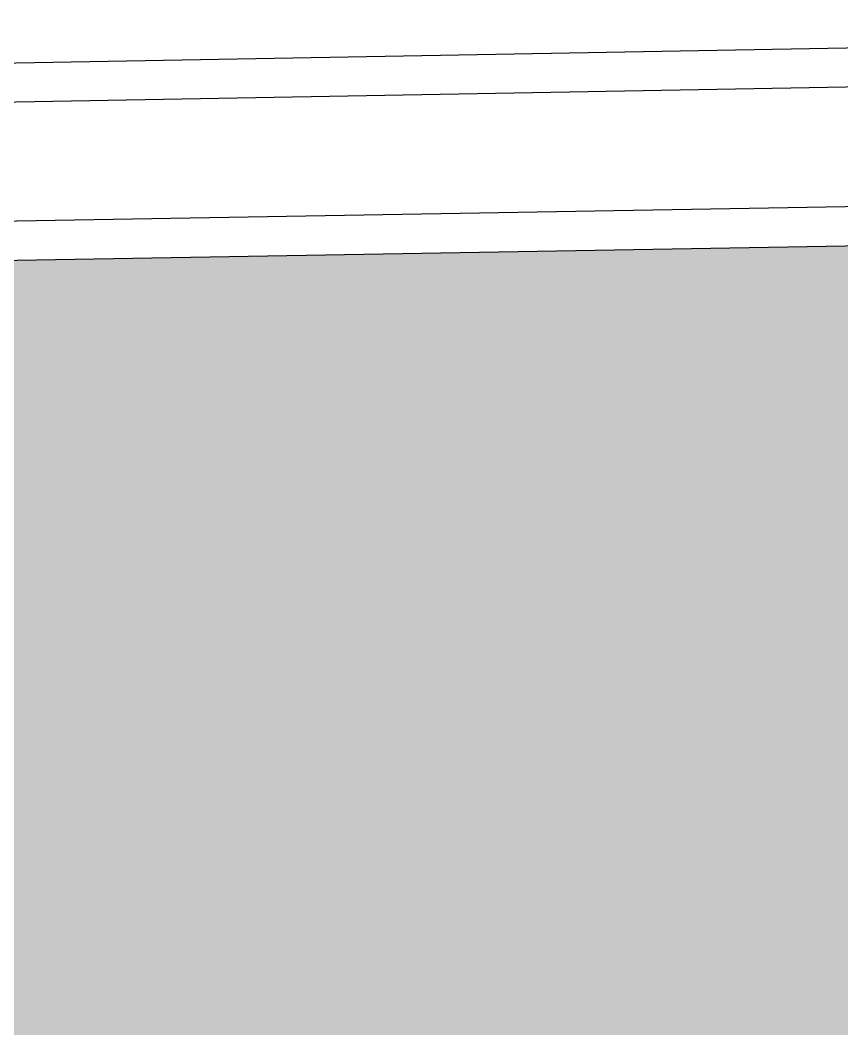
# Model space of a CAD drawing. Header units: inches. Extents: x 2549 to 23165, y 3287 to 26592.
# Drawn here: x 9336 to 10348, y 14820 to 16062 of the extents above; entities that cross this region are included whole.
import ezdxf

# ---------------------------------------------------------------- set-up
doc = ezdxf.new("R2010")
doc.units = ezdxf.units.IN
doc.header["$LTSCALE"] = 500
doc.header["$MEASUREMENT"] = 0
doc.layers.add('BEARING', color=7, linetype='Continuous')
doc.layers.add('Building Structure', color=7, linetype='Continuous')

msp = doc.modelspace()

# ---------------------------------------------------------------- hatches: boundary and pattern name
at = {"layer": 'Building Structure', "transparency": 33554539}
h = msp.add_hatch(dxfattribs=at)
h.set_pattern_fill('GRASS', color=256, scale=100)
h.paths.add_polyline_path([(10807.8, 14820, -0.158153), (11019.8, 14969.2), (11922.6, 15248.2, 0.145449), (12121.7, 15381.1), (12413.3, 15732, -0.082583), (12517.6, 15822.1), (3677.9, 15667.7, 0.235298), (3583, 15618.3), (2906.8, 14688.8, 0.411174), (2932.3, 14521.9), (7844.5, 10870.1)])

# ---------------------------------------------------------------- linework, layer by layer
at = {"layer": 'BEARING'}
for p, q in [((3572.3, 15905.9), (12247.5, 16062)), ((3573.2, 15857.9), (12248.4, 16014)), ((3677.1, 15715.7), (12487.4, 15870.1)), ((3677.9, 15667.7), (12517.6, 15822.1))]:
    msp.add_line(p, q, dxfattribs=at)

doc.saveas('drawing.dxf')
